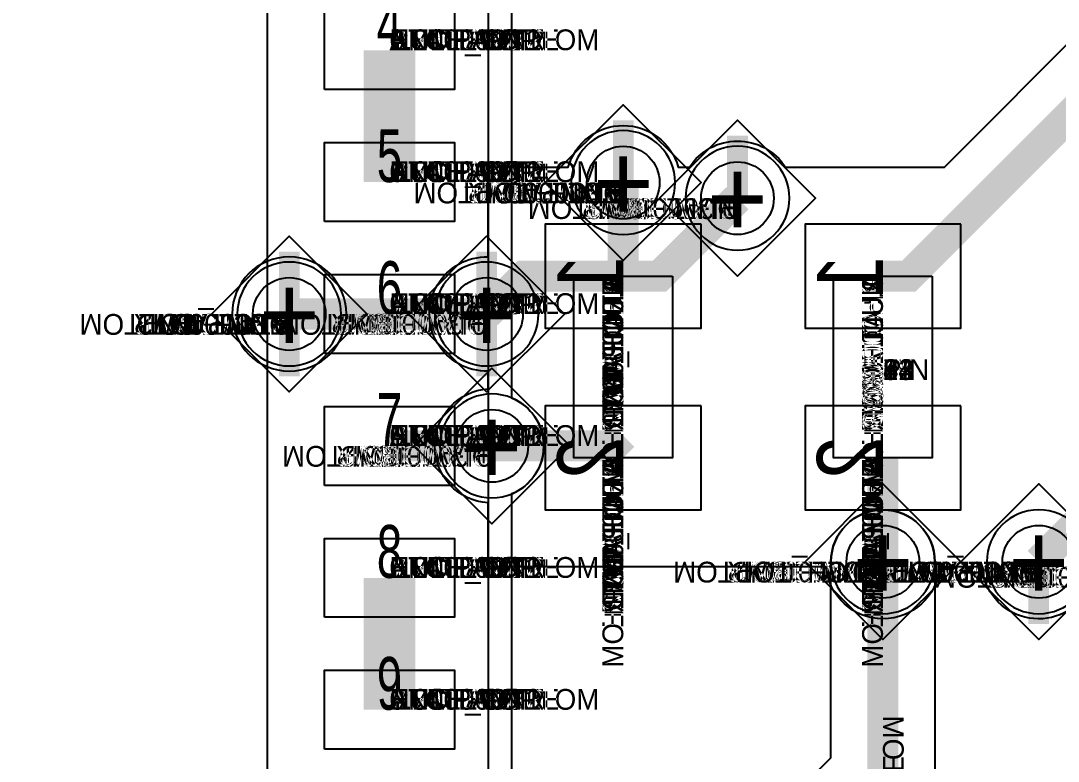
# Model space of a CAD drawing. Extents: x 0 to 323, y 0 to 320.
# Drawn here: x 134.56 to 144.55, y 186.48 to 193.61 of the extents above; entities that cross this region are included whole.
import ezdxf
from ezdxf.enums import TextEntityAlignment as Align

# ---------------------------------------------------------------- set-up
doc = ezdxf.new("R2010")
doc.units = 0
doc.header["$MEASUREMENT"] = 0
doc.layers.get('0').update_dxf_attribs({"linetype": 'CONTINUOUS'})
for name, color, linetype in [('CDN_FIGURES', 7, 'CONTINUOUS'), ('ETCH_BOTTOM', 7, 'CONTINUOUS'), ('ETCH_GND', 3, 'CONTINUOUS'), ('ETCH_INT1', 4, 'CONTINUOUS'), ('ETCH_INT2', 5, 'CONTINUOUS'), ('ETCH_PWR', 6, 'CONTINUOUS'), ('ETCH_TOP', 2, 'CONTINUOUS'), ('MANUFACTURING_NCLEGEND-1-6', 8, 'CONTINUOUS'), ('PACKAGE_GEOMETRY_ASSEMBLY_TOP', 11, 'CONTINUOUS'), ('PACKAGE_GEOMETRY_PIN_NUMBER', 9, 'CONTINUOUS')]:
    doc.layers.add(name, color=color, linetype=linetype)

# ---------------------------------------------------------------- blocks, each defined once
blk = doc.blocks.new('PAD_INFO')
for tag in ['SHAPE_TYPE', 'PAD_HEIGHT', 'PAD_LAYER', 'PAD_TYPE', 'PAD_WIDTH']:
    blk.add_attdef(tag, (0, 0), '', height=0.2)
at = {"flags": 2}
blk.add_attdef('CDN_TYPE', (0, 0), '', height=0.2, dxfattribs=at)
blk = doc.blocks.new('DRILL_INFO')
at = {"flags": 2}
blk.add_attdef('CDN_TYPE', (0, 0), '', height=0.2, dxfattribs=at)
for tag in ['FSHAPE', 'FCHAR', 'DRILL_HEIGHT', 'DIAMETER', 'PLATED', 'DRILL_WIDTH']:
    blk.add_attdef(tag, (0, 0), '', height=0.2)
blk = doc.blocks.new('VIA0700X0300')
at = {"layer": 'ETCH_BOTTOM'}
blk.add_circle((0, 0), 0.35, dxfattribs=at)
at = {"layer": 'ETCH_GND'}
blk.add_circle((0, 0), 0.35, dxfattribs=at)
at = {"layer": 'ETCH_INT1'}
blk.add_circle((0, 0), 0.35, dxfattribs=at)
at = {"layer": 'ETCH_INT2'}
blk.add_circle((0, 0), 0.35, dxfattribs=at)
at = {"layer": 'ETCH_PWR'}
blk.add_circle((0, 0), 0.35, dxfattribs=at)
at = {"layer": 'ETCH_TOP'}
blk.add_circle((0, 0), 0.35, dxfattribs=at)
ref = blk.add_blockref('PAD_INFO', (0, 0))
ref.add_attrib('PAD_LAYER', 'ETCH_TOP', (0, 0), dxfattribs={"height": 0.2})
ref.add_attrib('SHAPE_TYPE', 'NULL', (0, 0), dxfattribs={"height": 0.2})
ref.add_attrib('PAD_TYPE', 'ANTIPAD', (0, 0), dxfattribs={"height": 0.2})
ref.add_attrib('PAD_WIDTH', '0.000000', (0, 0), dxfattribs={"height": 0.2})
ref.add_attrib('PAD_HEIGHT', '0.000000', (0, 0), dxfattribs={"height": 0.2})
ref = blk.add_blockref('PAD_INFO', (0, 0))
ref.add_attrib('PAD_LAYER', 'ETCH_GND', (0, 0), dxfattribs={"height": 0.2})
ref.add_attrib('SHAPE_TYPE', 'NULL', (0, 0), dxfattribs={"height": 0.2})
ref.add_attrib('PAD_TYPE', 'ANTIPAD', (0, 0), dxfattribs={"height": 0.2})
ref.add_attrib('PAD_WIDTH', '0.000000', (0, 0), dxfattribs={"height": 0.2})
ref.add_attrib('PAD_HEIGHT', '0.000000', (0, 0), dxfattribs={"height": 0.2})
ref = blk.add_blockref('PAD_INFO', (0, 0))
ref.add_attrib('PAD_LAYER', 'ETCH_INT1', (0, 0), dxfattribs={"height": 0.2})
ref.add_attrib('SHAPE_TYPE', 'NULL', (0, 0), dxfattribs={"height": 0.2})
ref.add_attrib('PAD_TYPE', 'ANTIPAD', (0, 0), dxfattribs={"height": 0.2})
ref.add_attrib('PAD_WIDTH', '0.000000', (0, 0), dxfattribs={"height": 0.2})
ref.add_attrib('PAD_HEIGHT', '0.000000', (0, 0), dxfattribs={"height": 0.2})
ref = blk.add_blockref('PAD_INFO', (0, 0))
ref.add_attrib('PAD_LAYER', 'ETCH_INT2', (0, 0), dxfattribs={"height": 0.2})
ref.add_attrib('SHAPE_TYPE', 'NULL', (0, 0), dxfattribs={"height": 0.2})
ref.add_attrib('PAD_TYPE', 'ANTIPAD', (0, 0), dxfattribs={"height": 0.2})
ref.add_attrib('PAD_WIDTH', '0.000000', (0, 0), dxfattribs={"height": 0.2})
ref.add_attrib('PAD_HEIGHT', '0.000000', (0, 0), dxfattribs={"height": 0.2})
ref = blk.add_blockref('PAD_INFO', (0, 0))
ref.add_attrib('PAD_LAYER', 'ETCH_PWR', (0, 0), dxfattribs={"height": 0.2})
ref.add_attrib('SHAPE_TYPE', 'NULL', (0, 0), dxfattribs={"height": 0.2})
ref.add_attrib('PAD_TYPE', 'ANTIPAD', (0, 0), dxfattribs={"height": 0.2})
ref.add_attrib('PAD_WIDTH', '0.000000', (0, 0), dxfattribs={"height": 0.2})
ref.add_attrib('PAD_HEIGHT', '0.000000', (0, 0), dxfattribs={"height": 0.2})
ref = blk.add_blockref('PAD_INFO', (0, 0))
ref.add_attrib('PAD_LAYER', 'ETCH_BOTTOM', (0, 0), dxfattribs={"height": 0.2})
ref.add_attrib('SHAPE_TYPE', 'NULL', (0, 0), dxfattribs={"height": 0.2})
ref.add_attrib('PAD_TYPE', 'ANTIPAD', (0, 0), dxfattribs={"height": 0.2})
ref.add_attrib('PAD_WIDTH', '0.000000', (0, 0), dxfattribs={"height": 0.2})
ref.add_attrib('PAD_HEIGHT', '0.000000', (0, 0), dxfattribs={"height": 0.2})
ref = blk.add_blockref('PAD_INFO', (0, 0))
ref.add_attrib('PAD_LAYER', 'ETCH_TOP', (0, 0), dxfattribs={"height": 0.2})
ref.add_attrib('SHAPE_TYPE', 'NULL', (0, 0), dxfattribs={"height": 0.2})
ref.add_attrib('PAD_TYPE', 'THERMAL', (0, 0), dxfattribs={"height": 0.2})
ref.add_attrib('PAD_WIDTH', '0.000000', (0, 0), dxfattribs={"height": 0.2})
ref.add_attrib('PAD_HEIGHT', '0.000000', (0, 0), dxfattribs={"height": 0.2})
ref = blk.add_blockref('PAD_INFO', (0, 0))
ref.add_attrib('PAD_LAYER', 'ETCH_GND', (0, 0), dxfattribs={"height": 0.2})
ref.add_attrib('SHAPE_TYPE', 'NULL', (0, 0), dxfattribs={"height": 0.2})
ref.add_attrib('PAD_TYPE', 'THERMAL', (0, 0), dxfattribs={"height": 0.2})
ref.add_attrib('PAD_WIDTH', '0.000000', (0, 0), dxfattribs={"height": 0.2})
ref.add_attrib('PAD_HEIGHT', '0.000000', (0, 0), dxfattribs={"height": 0.2})
ref = blk.add_blockref('PAD_INFO', (0, 0))
ref.add_attrib('PAD_LAYER', 'ETCH_INT1', (0, 0), dxfattribs={"height": 0.2})
ref.add_attrib('SHAPE_TYPE', 'NULL', (0, 0), dxfattribs={"height": 0.2})
ref.add_attrib('PAD_TYPE', 'THERMAL', (0, 0), dxfattribs={"height": 0.2})
ref.add_attrib('PAD_WIDTH', '0.000000', (0, 0), dxfattribs={"height": 0.2})
ref.add_attrib('PAD_HEIGHT', '0.000000', (0, 0), dxfattribs={"height": 0.2})
ref = blk.add_blockref('PAD_INFO', (0, 0))
ref.add_attrib('PAD_LAYER', 'ETCH_INT2', (0, 0), dxfattribs={"height": 0.2})
ref.add_attrib('SHAPE_TYPE', 'NULL', (0, 0), dxfattribs={"height": 0.2})
ref.add_attrib('PAD_TYPE', 'THERMAL', (0, 0), dxfattribs={"height": 0.2})
ref.add_attrib('PAD_WIDTH', '0.000000', (0, 0), dxfattribs={"height": 0.2})
ref.add_attrib('PAD_HEIGHT', '0.000000', (0, 0), dxfattribs={"height": 0.2})
ref = blk.add_blockref('PAD_INFO', (0, 0))
ref.add_attrib('PAD_LAYER', 'ETCH_PWR', (0, 0), dxfattribs={"height": 0.2})
ref.add_attrib('SHAPE_TYPE', 'NULL', (0, 0), dxfattribs={"height": 0.2})
ref.add_attrib('PAD_TYPE', 'THERMAL', (0, 0), dxfattribs={"height": 0.2})
ref.add_attrib('PAD_WIDTH', '0.000000', (0, 0), dxfattribs={"height": 0.2})
ref.add_attrib('PAD_HEIGHT', '0.000000', (0, 0), dxfattribs={"height": 0.2})
ref = blk.add_blockref('PAD_INFO', (0, 0))
ref.add_attrib('PAD_LAYER', 'ETCH_BOTTOM', (0, 0), dxfattribs={"height": 0.2})
ref.add_attrib('SHAPE_TYPE', 'NULL', (0, 0), dxfattribs={"height": 0.2})
ref.add_attrib('PAD_TYPE', 'THERMAL', (0, 0), dxfattribs={"height": 0.2})
ref.add_attrib('PAD_WIDTH', '0.000000', (0, 0), dxfattribs={"height": 0.2})
ref.add_attrib('PAD_HEIGHT', '0.000000', (0, 0), dxfattribs={"height": 0.2})
ref = blk.add_blockref('PAD_INFO', (0, 0))
ref.add_attrib('PAD_LAYER', 'ETCH_TOP', (0, 0), dxfattribs={"height": 0.2})
ref.add_attrib('SHAPE_TYPE', 'CIRCLE', (0, 0), dxfattribs={"height": 0.2})
ref.add_attrib('PAD_TYPE', 'REGULAR', (0, 0), dxfattribs={"height": 0.2})
ref.add_attrib('PAD_WIDTH', '0.700000', (0, 0), dxfattribs={"height": 0.2})
ref.add_attrib('PAD_HEIGHT', '0.700000', (0, 0), dxfattribs={"height": 0.2})
ref = blk.add_blockref('PAD_INFO', (0, 0))
ref.add_attrib('PAD_LAYER', 'ETCH_GND', (0, 0), dxfattribs={"height": 0.2})
ref.add_attrib('SHAPE_TYPE', 'CIRCLE', (0, 0), dxfattribs={"height": 0.2})
ref.add_attrib('PAD_TYPE', 'REGULAR', (0, 0), dxfattribs={"height": 0.2})
ref.add_attrib('PAD_WIDTH', '0.700000', (0, 0), dxfattribs={"height": 0.2})
ref.add_attrib('PAD_HEIGHT', '0.700000', (0, 0), dxfattribs={"height": 0.2})
ref = blk.add_blockref('PAD_INFO', (0, 0))
ref.add_attrib('PAD_LAYER', 'ETCH_INT1', (0, 0), dxfattribs={"height": 0.2})
ref.add_attrib('SHAPE_TYPE', 'CIRCLE', (0, 0), dxfattribs={"height": 0.2})
ref.add_attrib('PAD_TYPE', 'REGULAR', (0, 0), dxfattribs={"height": 0.2})
ref.add_attrib('PAD_WIDTH', '0.700000', (0, 0), dxfattribs={"height": 0.2})
ref.add_attrib('PAD_HEIGHT', '0.700000', (0, 0), dxfattribs={"height": 0.2})
ref = blk.add_blockref('PAD_INFO', (0, 0))
ref.add_attrib('PAD_LAYER', 'ETCH_INT2', (0, 0), dxfattribs={"height": 0.2})
ref.add_attrib('SHAPE_TYPE', 'CIRCLE', (0, 0), dxfattribs={"height": 0.2})
ref.add_attrib('PAD_TYPE', 'REGULAR', (0, 0), dxfattribs={"height": 0.2})
ref.add_attrib('PAD_WIDTH', '0.700000', (0, 0), dxfattribs={"height": 0.2})
ref.add_attrib('PAD_HEIGHT', '0.700000', (0, 0), dxfattribs={"height": 0.2})
ref = blk.add_blockref('PAD_INFO', (0, 0))
ref.add_attrib('PAD_LAYER', 'ETCH_PWR', (0, 0), dxfattribs={"height": 0.2})
ref.add_attrib('SHAPE_TYPE', 'CIRCLE', (0, 0), dxfattribs={"height": 0.2})
ref.add_attrib('PAD_TYPE', 'REGULAR', (0, 0), dxfattribs={"height": 0.2})
ref.add_attrib('PAD_WIDTH', '0.700000', (0, 0), dxfattribs={"height": 0.2})
ref.add_attrib('PAD_HEIGHT', '0.700000', (0, 0), dxfattribs={"height": 0.2})
ref = blk.add_blockref('PAD_INFO', (0, 0))
ref.add_attrib('PAD_LAYER', 'ETCH_BOTTOM', (0, 0), dxfattribs={"height": 0.2})
ref.add_attrib('SHAPE_TYPE', 'CIRCLE', (0, 0), dxfattribs={"height": 0.2})
ref.add_attrib('PAD_TYPE', 'REGULAR', (0, 0), dxfattribs={"height": 0.2})
ref.add_attrib('PAD_WIDTH', '0.700000', (0, 0), dxfattribs={"height": 0.2})
ref.add_attrib('PAD_HEIGHT', '0.700000', (0, 0), dxfattribs={"height": 0.2})
ref = blk.add_blockref('DRILL_INFO', (0, 0))
ref.add_attrib('DIAMETER', '0.300000', (0, 0), dxfattribs={"height": 0.2})
ref.add_attrib('PLATED', 'PLATED', (0, 0), dxfattribs={"height": 0.2})
ref.add_attrib('FSHAPE', 'DIAMOND', (0, 0), dxfattribs={"height": 0.2})
ref.add_attrib('FCHAR', '+', (0, 0), dxfattribs={"height": 0.2})
ref.add_attrib('DRILL_WIDTH', '1.500000', (0, 0), dxfattribs={"height": 0.2})
ref.add_attrib('DRILL_HEIGHT', '1.500000', (0, 0), dxfattribs={"height": 0.2})
for tag in ['CDN_TYPE', 'PIN']:
    blk.add_attdef(tag, (0, 0), '', height=0.2)
at = {"flags": 2}
for tag in ['PSTKNAME', 'BBV']:
    blk.add_attdef(tag, (0, 0), '', height=0.2, dxfattribs=at)
blk = doc.blocks.new('FIGURE_DIAMOND')
at = {"layer": 'CDN_FIGURES'}
blk.add_lwpolyline([(-0.5, 0), (0, 0.5), (0.5, 0), (0, -0.5)], close=True, dxfattribs=at)
blk = doc.blocks.new('RC1000X1500TS')
at = {"layer": 'ETCH_TOP'}
blk.add_lwpolyline([(-0.5, -0.75), (-0.5, 0.75), (0.5, 0.75), (0.5, -0.75)], close=True, dxfattribs=at)
ref = blk.add_blockref('PAD_INFO', (0, 0))
ref.add_attrib('PAD_LAYER', 'ETCH_TOP', (0, 0), dxfattribs={"height": 0.2})
ref.add_attrib('SHAPE_TYPE', 'NULL', (0, 0), dxfattribs={"height": 0.2})
ref.add_attrib('PAD_TYPE', 'ANTIPAD', (0, 0), dxfattribs={"height": 0.2})
ref.add_attrib('PAD_WIDTH', '0.000000', (0, 0), dxfattribs={"height": 0.2})
ref.add_attrib('PAD_HEIGHT', '0.000000', (0, 0), dxfattribs={"height": 0.2})
ref = blk.add_blockref('PAD_INFO', (0, 0))
ref.add_attrib('PAD_LAYER', 'ETCH_GND', (0, 0), dxfattribs={"height": 0.2})
ref.add_attrib('SHAPE_TYPE', 'NULL', (0, 0), dxfattribs={"height": 0.2})
ref.add_attrib('PAD_TYPE', 'ANTIPAD', (0, 0), dxfattribs={"height": 0.2})
ref.add_attrib('PAD_WIDTH', '0.000000', (0, 0), dxfattribs={"height": 0.2})
ref.add_attrib('PAD_HEIGHT', '0.000000', (0, 0), dxfattribs={"height": 0.2})
ref = blk.add_blockref('PAD_INFO', (0, 0))
ref.add_attrib('PAD_LAYER', 'ETCH_INT1', (0, 0), dxfattribs={"height": 0.2})
ref.add_attrib('SHAPE_TYPE', 'NULL', (0, 0), dxfattribs={"height": 0.2})
ref.add_attrib('PAD_TYPE', 'ANTIPAD', (0, 0), dxfattribs={"height": 0.2})
ref.add_attrib('PAD_WIDTH', '0.000000', (0, 0), dxfattribs={"height": 0.2})
ref.add_attrib('PAD_HEIGHT', '0.000000', (0, 0), dxfattribs={"height": 0.2})
ref = blk.add_blockref('PAD_INFO', (0, 0))
ref.add_attrib('PAD_LAYER', 'ETCH_INT2', (0, 0), dxfattribs={"height": 0.2})
ref.add_attrib('SHAPE_TYPE', 'NULL', (0, 0), dxfattribs={"height": 0.2})
ref.add_attrib('PAD_TYPE', 'ANTIPAD', (0, 0), dxfattribs={"height": 0.2})
ref.add_attrib('PAD_WIDTH', '0.000000', (0, 0), dxfattribs={"height": 0.2})
ref.add_attrib('PAD_HEIGHT', '0.000000', (0, 0), dxfattribs={"height": 0.2})
ref = blk.add_blockref('PAD_INFO', (0, 0))
ref.add_attrib('PAD_LAYER', 'ETCH_PWR', (0, 0), dxfattribs={"height": 0.2})
ref.add_attrib('SHAPE_TYPE', 'NULL', (0, 0), dxfattribs={"height": 0.2})
ref.add_attrib('PAD_TYPE', 'ANTIPAD', (0, 0), dxfattribs={"height": 0.2})
ref.add_attrib('PAD_WIDTH', '0.000000', (0, 0), dxfattribs={"height": 0.2})
ref.add_attrib('PAD_HEIGHT', '0.000000', (0, 0), dxfattribs={"height": 0.2})
ref = blk.add_blockref('PAD_INFO', (0, 0))
ref.add_attrib('PAD_LAYER', 'ETCH_BOTTOM', (0, 0), dxfattribs={"height": 0.2})
ref.add_attrib('SHAPE_TYPE', 'NULL', (0, 0), dxfattribs={"height": 0.2})
ref.add_attrib('PAD_TYPE', 'ANTIPAD', (0, 0), dxfattribs={"height": 0.2})
ref.add_attrib('PAD_WIDTH', '0.000000', (0, 0), dxfattribs={"height": 0.2})
ref.add_attrib('PAD_HEIGHT', '0.000000', (0, 0), dxfattribs={"height": 0.2})
ref = blk.add_blockref('PAD_INFO', (0, 0))
ref.add_attrib('PAD_LAYER', 'ETCH_TOP', (0, 0), dxfattribs={"height": 0.2})
ref.add_attrib('SHAPE_TYPE', 'NULL', (0, 0), dxfattribs={"height": 0.2})
ref.add_attrib('PAD_TYPE', 'THERMAL', (0, 0), dxfattribs={"height": 0.2})
ref.add_attrib('PAD_WIDTH', '0.000000', (0, 0), dxfattribs={"height": 0.2})
ref.add_attrib('PAD_HEIGHT', '0.000000', (0, 0), dxfattribs={"height": 0.2})
ref = blk.add_blockref('PAD_INFO', (0, 0))
ref.add_attrib('PAD_LAYER', 'ETCH_GND', (0, 0), dxfattribs={"height": 0.2})
ref.add_attrib('SHAPE_TYPE', 'NULL', (0, 0), dxfattribs={"height": 0.2})
ref.add_attrib('PAD_TYPE', 'THERMAL', (0, 0), dxfattribs={"height": 0.2})
ref.add_attrib('PAD_WIDTH', '0.000000', (0, 0), dxfattribs={"height": 0.2})
ref.add_attrib('PAD_HEIGHT', '0.000000', (0, 0), dxfattribs={"height": 0.2})
ref = blk.add_blockref('PAD_INFO', (0, 0))
ref.add_attrib('PAD_LAYER', 'ETCH_INT1', (0, 0), dxfattribs={"height": 0.2})
ref.add_attrib('SHAPE_TYPE', 'NULL', (0, 0), dxfattribs={"height": 0.2})
ref.add_attrib('PAD_TYPE', 'THERMAL', (0, 0), dxfattribs={"height": 0.2})
ref.add_attrib('PAD_WIDTH', '0.000000', (0, 0), dxfattribs={"height": 0.2})
ref.add_attrib('PAD_HEIGHT', '0.000000', (0, 0), dxfattribs={"height": 0.2})
ref = blk.add_blockref('PAD_INFO', (0, 0))
ref.add_attrib('PAD_LAYER', 'ETCH_INT2', (0, 0), dxfattribs={"height": 0.2})
ref.add_attrib('SHAPE_TYPE', 'NULL', (0, 0), dxfattribs={"height": 0.2})
ref.add_attrib('PAD_TYPE', 'THERMAL', (0, 0), dxfattribs={"height": 0.2})
ref.add_attrib('PAD_WIDTH', '0.000000', (0, 0), dxfattribs={"height": 0.2})
ref.add_attrib('PAD_HEIGHT', '0.000000', (0, 0), dxfattribs={"height": 0.2})
ref = blk.add_blockref('PAD_INFO', (0, 0))
ref.add_attrib('PAD_LAYER', 'ETCH_PWR', (0, 0), dxfattribs={"height": 0.2})
ref.add_attrib('SHAPE_TYPE', 'NULL', (0, 0), dxfattribs={"height": 0.2})
ref.add_attrib('PAD_TYPE', 'THERMAL', (0, 0), dxfattribs={"height": 0.2})
ref.add_attrib('PAD_WIDTH', '0.000000', (0, 0), dxfattribs={"height": 0.2})
ref.add_attrib('PAD_HEIGHT', '0.000000', (0, 0), dxfattribs={"height": 0.2})
ref = blk.add_blockref('PAD_INFO', (0, 0))
ref.add_attrib('PAD_LAYER', 'ETCH_BOTTOM', (0, 0), dxfattribs={"height": 0.2})
ref.add_attrib('SHAPE_TYPE', 'NULL', (0, 0), dxfattribs={"height": 0.2})
ref.add_attrib('PAD_TYPE', 'THERMAL', (0, 0), dxfattribs={"height": 0.2})
ref.add_attrib('PAD_WIDTH', '0.000000', (0, 0), dxfattribs={"height": 0.2})
ref.add_attrib('PAD_HEIGHT', '0.000000', (0, 0), dxfattribs={"height": 0.2})
ref = blk.add_blockref('PAD_INFO', (0, 0))
ref.add_attrib('PAD_LAYER', 'ETCH_GND', (0, 0), dxfattribs={"height": 0.2})
ref.add_attrib('SHAPE_TYPE', 'NULL', (0, 0), dxfattribs={"height": 0.2})
ref.add_attrib('PAD_TYPE', 'REGULAR', (0, 0), dxfattribs={"height": 0.2})
ref.add_attrib('PAD_WIDTH', '0.000000', (0, 0), dxfattribs={"height": 0.2})
ref.add_attrib('PAD_HEIGHT', '0.000000', (0, 0), dxfattribs={"height": 0.2})
ref = blk.add_blockref('PAD_INFO', (0, 0))
ref.add_attrib('PAD_LAYER', 'ETCH_INT1', (0, 0), dxfattribs={"height": 0.2})
ref.add_attrib('SHAPE_TYPE', 'NULL', (0, 0), dxfattribs={"height": 0.2})
ref.add_attrib('PAD_TYPE', 'REGULAR', (0, 0), dxfattribs={"height": 0.2})
ref.add_attrib('PAD_WIDTH', '0.000000', (0, 0), dxfattribs={"height": 0.2})
ref.add_attrib('PAD_HEIGHT', '0.000000', (0, 0), dxfattribs={"height": 0.2})
ref = blk.add_blockref('PAD_INFO', (0, 0))
ref.add_attrib('PAD_LAYER', 'ETCH_INT2', (0, 0), dxfattribs={"height": 0.2})
ref.add_attrib('SHAPE_TYPE', 'NULL', (0, 0), dxfattribs={"height": 0.2})
ref.add_attrib('PAD_TYPE', 'REGULAR', (0, 0), dxfattribs={"height": 0.2})
ref.add_attrib('PAD_WIDTH', '0.000000', (0, 0), dxfattribs={"height": 0.2})
ref.add_attrib('PAD_HEIGHT', '0.000000', (0, 0), dxfattribs={"height": 0.2})
ref = blk.add_blockref('PAD_INFO', (0, 0))
ref.add_attrib('PAD_LAYER', 'ETCH_PWR', (0, 0), dxfattribs={"height": 0.2})
ref.add_attrib('SHAPE_TYPE', 'NULL', (0, 0), dxfattribs={"height": 0.2})
ref.add_attrib('PAD_TYPE', 'REGULAR', (0, 0), dxfattribs={"height": 0.2})
ref.add_attrib('PAD_WIDTH', '0.000000', (0, 0), dxfattribs={"height": 0.2})
ref.add_attrib('PAD_HEIGHT', '0.000000', (0, 0), dxfattribs={"height": 0.2})
ref = blk.add_blockref('PAD_INFO', (0, 0))
ref.add_attrib('PAD_LAYER', 'ETCH_BOTTOM', (0, 0), dxfattribs={"height": 0.2})
ref.add_attrib('SHAPE_TYPE', 'NULL', (0, 0), dxfattribs={"height": 0.2})
ref.add_attrib('PAD_TYPE', 'REGULAR', (0, 0), dxfattribs={"height": 0.2})
ref.add_attrib('PAD_WIDTH', '0.000000', (0, 0), dxfattribs={"height": 0.2})
ref.add_attrib('PAD_HEIGHT', '0.000000', (0, 0), dxfattribs={"height": 0.2})
ref = blk.add_blockref('DRILL_INFO', (0, 0))
ref.add_attrib('DIAMETER', '0.000000', (0, 0), dxfattribs={"height": 0.2})
ref.add_attrib('PLATED', 'PLATED', (0, 0), dxfattribs={"height": 0.2})
ref.add_attrib('FSHAPE', 'NULL', (0, 0), dxfattribs={"height": 0.2})
ref.add_attrib('DRILL_WIDTH', '0.000000', (0, 0), dxfattribs={"height": 0.2})
ref.add_attrib('DRILL_HEIGHT', '0.000000', (0, 0), dxfattribs={"height": 0.2})
ref = blk.add_blockref('PAD_INFO', (0, 0))
ref.add_attrib('PAD_LAYER', 'ETCH_TOP', (0, 0), dxfattribs={"height": 0.2})
ref.add_attrib('SHAPE_TYPE', 'RECTANGLE', (0, 0), dxfattribs={"height": 0.2})
ref.add_attrib('PAD_TYPE', 'REGULAR', (0, 0), dxfattribs={"height": 0.2})
ref.add_attrib('PAD_WIDTH', '1.000000', (0, 0), dxfattribs={"height": 0.2})
ref.add_attrib('PAD_HEIGHT', '1.500000', (0, 0), dxfattribs={"height": 0.2})
for tag in ['CDN_TYPE', 'PIN']:
    blk.add_attdef(tag, (0, 0), '', height=0.2)
at = {"flags": 2}
for tag in ['PSTKNAME', 'BBV']:
    blk.add_attdef(tag, (0, 0), '', height=0.2, dxfattribs=at)
blk = doc.blocks.new('F56')
at = {"layer": 'PACKAGE_GEOMETRY_ASSEMBLY_TOP'}
blk.add_lwpolyline([(0, -0.475), (1.75, -0.475), (1.75, 0.475), (0, 0.475)], close=True, dxfattribs=at)
at = {"layer": 'ETCH_TOP'}
ref = blk.add_blockref('RC1000X1500TS', (0, 0), dxfattribs=at)
ref.add_attrib('CDN_TYPE', 'PIN', (0, 0), dxfattribs={"height": 0.2})
ref.add_attrib('PIN', '1', (0, 0), dxfattribs={"height": 0.2})
ref = blk.add_blockref('RC1000X1500TS', (1.75, 0), dxfattribs=at)
ref.add_attrib('CDN_TYPE', 'PIN', (0, 0), dxfattribs={"height": 0.2})
ref.add_attrib('PIN', '2', (0, 0), dxfattribs={"height": 0.2})
at = {"flags": 2}
for tag in ['SYMBOL_TYPE', 'CDN_TYPE', 'REFDES']:
    blk.add_attdef(tag, (0, 0), '', height=0.2, dxfattribs=at)
blk = doc.blocks.new('RC1250X0760TS')
at = {"layer": 'ETCH_TOP'}
blk.add_lwpolyline([(-0.625, -0.38), (-0.625, 0.38), (0.625, 0.38), (0.625, -0.38)], close=True, dxfattribs=at)
ref = blk.add_blockref('PAD_INFO', (0, 0))
ref.add_attrib('PAD_LAYER', 'ETCH_TOP', (0, 0), dxfattribs={"height": 0.2})
ref.add_attrib('SHAPE_TYPE', 'NULL', (0, 0), dxfattribs={"height": 0.2})
ref.add_attrib('PAD_TYPE', 'ANTIPAD', (0, 0), dxfattribs={"height": 0.2})
ref.add_attrib('PAD_WIDTH', '0.000000', (0, 0), dxfattribs={"height": 0.2})
ref.add_attrib('PAD_HEIGHT', '0.000000', (0, 0), dxfattribs={"height": 0.2})
ref = blk.add_blockref('PAD_INFO', (0, 0))
ref.add_attrib('PAD_LAYER', 'ETCH_GND', (0, 0), dxfattribs={"height": 0.2})
ref.add_attrib('SHAPE_TYPE', 'NULL', (0, 0), dxfattribs={"height": 0.2})
ref.add_attrib('PAD_TYPE', 'ANTIPAD', (0, 0), dxfattribs={"height": 0.2})
ref.add_attrib('PAD_WIDTH', '0.000000', (0, 0), dxfattribs={"height": 0.2})
ref.add_attrib('PAD_HEIGHT', '0.000000', (0, 0), dxfattribs={"height": 0.2})
ref = blk.add_blockref('PAD_INFO', (0, 0))
ref.add_attrib('PAD_LAYER', 'ETCH_INT1', (0, 0), dxfattribs={"height": 0.2})
ref.add_attrib('SHAPE_TYPE', 'NULL', (0, 0), dxfattribs={"height": 0.2})
ref.add_attrib('PAD_TYPE', 'ANTIPAD', (0, 0), dxfattribs={"height": 0.2})
ref.add_attrib('PAD_WIDTH', '0.000000', (0, 0), dxfattribs={"height": 0.2})
ref.add_attrib('PAD_HEIGHT', '0.000000', (0, 0), dxfattribs={"height": 0.2})
ref = blk.add_blockref('PAD_INFO', (0, 0))
ref.add_attrib('PAD_LAYER', 'ETCH_INT2', (0, 0), dxfattribs={"height": 0.2})
ref.add_attrib('SHAPE_TYPE', 'NULL', (0, 0), dxfattribs={"height": 0.2})
ref.add_attrib('PAD_TYPE', 'ANTIPAD', (0, 0), dxfattribs={"height": 0.2})
ref.add_attrib('PAD_WIDTH', '0.000000', (0, 0), dxfattribs={"height": 0.2})
ref.add_attrib('PAD_HEIGHT', '0.000000', (0, 0), dxfattribs={"height": 0.2})
ref = blk.add_blockref('PAD_INFO', (0, 0))
ref.add_attrib('PAD_LAYER', 'ETCH_PWR', (0, 0), dxfattribs={"height": 0.2})
ref.add_attrib('SHAPE_TYPE', 'NULL', (0, 0), dxfattribs={"height": 0.2})
ref.add_attrib('PAD_TYPE', 'ANTIPAD', (0, 0), dxfattribs={"height": 0.2})
ref.add_attrib('PAD_WIDTH', '0.000000', (0, 0), dxfattribs={"height": 0.2})
ref.add_attrib('PAD_HEIGHT', '0.000000', (0, 0), dxfattribs={"height": 0.2})
ref = blk.add_blockref('PAD_INFO', (0, 0))
ref.add_attrib('PAD_LAYER', 'ETCH_BOTTOM', (0, 0), dxfattribs={"height": 0.2})
ref.add_attrib('SHAPE_TYPE', 'NULL', (0, 0), dxfattribs={"height": 0.2})
ref.add_attrib('PAD_TYPE', 'ANTIPAD', (0, 0), dxfattribs={"height": 0.2})
ref.add_attrib('PAD_WIDTH', '0.000000', (0, 0), dxfattribs={"height": 0.2})
ref.add_attrib('PAD_HEIGHT', '0.000000', (0, 0), dxfattribs={"height": 0.2})
ref = blk.add_blockref('PAD_INFO', (0, 0))
ref.add_attrib('PAD_LAYER', 'ETCH_TOP', (0, 0), dxfattribs={"height": 0.2})
ref.add_attrib('SHAPE_TYPE', 'NULL', (0, 0), dxfattribs={"height": 0.2})
ref.add_attrib('PAD_TYPE', 'THERMAL', (0, 0), dxfattribs={"height": 0.2})
ref.add_attrib('PAD_WIDTH', '0.000000', (0, 0), dxfattribs={"height": 0.2})
ref.add_attrib('PAD_HEIGHT', '0.000000', (0, 0), dxfattribs={"height": 0.2})
ref = blk.add_blockref('PAD_INFO', (0, 0))
ref.add_attrib('PAD_LAYER', 'ETCH_GND', (0, 0), dxfattribs={"height": 0.2})
ref.add_attrib('SHAPE_TYPE', 'NULL', (0, 0), dxfattribs={"height": 0.2})
ref.add_attrib('PAD_TYPE', 'THERMAL', (0, 0), dxfattribs={"height": 0.2})
ref.add_attrib('PAD_WIDTH', '0.000000', (0, 0), dxfattribs={"height": 0.2})
ref.add_attrib('PAD_HEIGHT', '0.000000', (0, 0), dxfattribs={"height": 0.2})
ref = blk.add_blockref('PAD_INFO', (0, 0))
ref.add_attrib('PAD_LAYER', 'ETCH_INT1', (0, 0), dxfattribs={"height": 0.2})
ref.add_attrib('SHAPE_TYPE', 'NULL', (0, 0), dxfattribs={"height": 0.2})
ref.add_attrib('PAD_TYPE', 'THERMAL', (0, 0), dxfattribs={"height": 0.2})
ref.add_attrib('PAD_WIDTH', '0.000000', (0, 0), dxfattribs={"height": 0.2})
ref.add_attrib('PAD_HEIGHT', '0.000000', (0, 0), dxfattribs={"height": 0.2})
ref = blk.add_blockref('PAD_INFO', (0, 0))
ref.add_attrib('PAD_LAYER', 'ETCH_INT2', (0, 0), dxfattribs={"height": 0.2})
ref.add_attrib('SHAPE_TYPE', 'NULL', (0, 0), dxfattribs={"height": 0.2})
ref.add_attrib('PAD_TYPE', 'THERMAL', (0, 0), dxfattribs={"height": 0.2})
ref.add_attrib('PAD_WIDTH', '0.000000', (0, 0), dxfattribs={"height": 0.2})
ref.add_attrib('PAD_HEIGHT', '0.000000', (0, 0), dxfattribs={"height": 0.2})
ref = blk.add_blockref('PAD_INFO', (0, 0))
ref.add_attrib('PAD_LAYER', 'ETCH_PWR', (0, 0), dxfattribs={"height": 0.2})
ref.add_attrib('SHAPE_TYPE', 'NULL', (0, 0), dxfattribs={"height": 0.2})
ref.add_attrib('PAD_TYPE', 'THERMAL', (0, 0), dxfattribs={"height": 0.2})
ref.add_attrib('PAD_WIDTH', '0.000000', (0, 0), dxfattribs={"height": 0.2})
ref.add_attrib('PAD_HEIGHT', '0.000000', (0, 0), dxfattribs={"height": 0.2})
ref = blk.add_blockref('PAD_INFO', (0, 0))
ref.add_attrib('PAD_LAYER', 'ETCH_BOTTOM', (0, 0), dxfattribs={"height": 0.2})
ref.add_attrib('SHAPE_TYPE', 'NULL', (0, 0), dxfattribs={"height": 0.2})
ref.add_attrib('PAD_TYPE', 'THERMAL', (0, 0), dxfattribs={"height": 0.2})
ref.add_attrib('PAD_WIDTH', '0.000000', (0, 0), dxfattribs={"height": 0.2})
ref.add_attrib('PAD_HEIGHT', '0.000000', (0, 0), dxfattribs={"height": 0.2})
ref = blk.add_blockref('PAD_INFO', (0, 0))
ref.add_attrib('PAD_LAYER', 'ETCH_TOP', (0, 0), dxfattribs={"height": 0.2})
ref.add_attrib('SHAPE_TYPE', 'RECTANGLE', (0, 0), dxfattribs={"height": 0.2})
ref.add_attrib('PAD_TYPE', 'REGULAR', (0, 0), dxfattribs={"height": 0.2})
ref.add_attrib('PAD_WIDTH', '1.250000', (0, 0), dxfattribs={"height": 0.2})
ref.add_attrib('PAD_HEIGHT', '0.760000', (0, 0), dxfattribs={"height": 0.2})
ref = blk.add_blockref('PAD_INFO', (0, 0))
ref.add_attrib('PAD_LAYER', 'ETCH_GND', (0, 0), dxfattribs={"height": 0.2})
ref.add_attrib('SHAPE_TYPE', 'NULL', (0, 0), dxfattribs={"height": 0.2})
ref.add_attrib('PAD_TYPE', 'REGULAR', (0, 0), dxfattribs={"height": 0.2})
ref.add_attrib('PAD_WIDTH', '0.000000', (0, 0), dxfattribs={"height": 0.2})
ref.add_attrib('PAD_HEIGHT', '0.000000', (0, 0), dxfattribs={"height": 0.2})
ref = blk.add_blockref('PAD_INFO', (0, 0))
ref.add_attrib('PAD_LAYER', 'ETCH_INT1', (0, 0), dxfattribs={"height": 0.2})
ref.add_attrib('SHAPE_TYPE', 'NULL', (0, 0), dxfattribs={"height": 0.2})
ref.add_attrib('PAD_TYPE', 'REGULAR', (0, 0), dxfattribs={"height": 0.2})
ref.add_attrib('PAD_WIDTH', '0.000000', (0, 0), dxfattribs={"height": 0.2})
ref.add_attrib('PAD_HEIGHT', '0.000000', (0, 0), dxfattribs={"height": 0.2})
ref = blk.add_blockref('PAD_INFO', (0, 0))
ref.add_attrib('PAD_LAYER', 'ETCH_INT2', (0, 0), dxfattribs={"height": 0.2})
ref.add_attrib('SHAPE_TYPE', 'NULL', (0, 0), dxfattribs={"height": 0.2})
ref.add_attrib('PAD_TYPE', 'REGULAR', (0, 0), dxfattribs={"height": 0.2})
ref.add_attrib('PAD_WIDTH', '0.000000', (0, 0), dxfattribs={"height": 0.2})
ref.add_attrib('PAD_HEIGHT', '0.000000', (0, 0), dxfattribs={"height": 0.2})
ref = blk.add_blockref('PAD_INFO', (0, 0))
ref.add_attrib('PAD_LAYER', 'ETCH_PWR', (0, 0), dxfattribs={"height": 0.2})
ref.add_attrib('SHAPE_TYPE', 'NULL', (0, 0), dxfattribs={"height": 0.2})
ref.add_attrib('PAD_TYPE', 'REGULAR', (0, 0), dxfattribs={"height": 0.2})
ref.add_attrib('PAD_WIDTH', '0.000000', (0, 0), dxfattribs={"height": 0.2})
ref.add_attrib('PAD_HEIGHT', '0.000000', (0, 0), dxfattribs={"height": 0.2})
ref = blk.add_blockref('PAD_INFO', (0, 0))
ref.add_attrib('PAD_LAYER', 'ETCH_BOTTOM', (0, 0), dxfattribs={"height": 0.2})
ref.add_attrib('SHAPE_TYPE', 'NULL', (0, 0), dxfattribs={"height": 0.2})
ref.add_attrib('PAD_TYPE', 'REGULAR', (0, 0), dxfattribs={"height": 0.2})
ref.add_attrib('PAD_WIDTH', '0.000000', (0, 0), dxfattribs={"height": 0.2})
ref.add_attrib('PAD_HEIGHT', '0.000000', (0, 0), dxfattribs={"height": 0.2})
ref = blk.add_blockref('DRILL_INFO', (0, 0))
ref.add_attrib('DIAMETER', '0.000000', (0, 0), dxfattribs={"height": 0.2})
ref.add_attrib('PLATED', 'PLATED', (0, 0), dxfattribs={"height": 0.2})
ref.add_attrib('FSHAPE', 'NULL', (0, 0), dxfattribs={"height": 0.2})
ref.add_attrib('DRILL_WIDTH', '0.000000', (0, 0), dxfattribs={"height": 0.2})
ref.add_attrib('DRILL_HEIGHT', '0.000000', (0, 0), dxfattribs={"height": 0.2})
for tag in ['CDN_TYPE', 'PIN']:
    blk.add_attdef(tag, (0, 0), '', height=0.2)
at = {"flags": 2}
for tag in ['PSTKNAME', 'BBV']:
    blk.add_attdef(tag, (0, 0), '', height=0.2, dxfattribs=at)
blk = doc.blocks.new('SO-24W')
at = {"layer": 'PACKAGE_GEOMETRY_ASSEMBLY_TOP'}
blk.add_lwpolyline([(-3.8, -7.8), (3.8, -7.8), (3.8, 7.8), (-3.8, 7.8)], close=True, dxfattribs=at)
at = {"layer": 'ETCH_TOP'}
ref = blk.add_blockref('RC1250X0760TS', (-4.75, 6.985), dxfattribs=at)
ref.add_attrib('CDN_TYPE', 'PIN', (0, 0), dxfattribs={"height": 0.2})
ref.add_attrib('PIN', '1', (0, 0), dxfattribs={"height": 0.2})
ref = blk.add_blockref('RC1250X0760TS', (4.75, 6.985), dxfattribs=at)
ref.add_attrib('CDN_TYPE', 'PIN', (0, 0), dxfattribs={"height": 0.2})
ref.add_attrib('PIN', '24', (0, 0), dxfattribs={"height": 0.2})
ref = blk.add_blockref('RC1250X0760TS', (-4.75, 5.715), dxfattribs=at)
ref.add_attrib('CDN_TYPE', 'PIN', (0, 0), dxfattribs={"height": 0.2})
ref.add_attrib('PIN', '2', (0, 0), dxfattribs={"height": 0.2})
ref = blk.add_blockref('RC1250X0760TS', (4.75, 5.715), dxfattribs=at)
ref.add_attrib('CDN_TYPE', 'PIN', (0, 0), dxfattribs={"height": 0.2})
ref.add_attrib('PIN', '23', (0, 0), dxfattribs={"height": 0.2})
ref = blk.add_blockref('RC1250X0760TS', (-4.75, 4.445), dxfattribs=at)
ref.add_attrib('CDN_TYPE', 'PIN', (0, 0), dxfattribs={"height": 0.2})
ref.add_attrib('PIN', '3', (0, 0), dxfattribs={"height": 0.2})
ref = blk.add_blockref('RC1250X0760TS', (4.75, 4.445), dxfattribs=at)
ref.add_attrib('CDN_TYPE', 'PIN', (0, 0), dxfattribs={"height": 0.2})
ref.add_attrib('PIN', '22', (0, 0), dxfattribs={"height": 0.2})
ref = blk.add_blockref('RC1250X0760TS', (-4.75, 3.175), dxfattribs=at)
ref.add_attrib('CDN_TYPE', 'PIN', (0, 0), dxfattribs={"height": 0.2})
ref.add_attrib('PIN', '4', (0, 0), dxfattribs={"height": 0.2})
ref = blk.add_blockref('RC1250X0760TS', (4.75, 3.175), dxfattribs=at)
ref.add_attrib('CDN_TYPE', 'PIN', (0, 0), dxfattribs={"height": 0.2})
ref.add_attrib('PIN', '21', (0, 0), dxfattribs={"height": 0.2})
ref = blk.add_blockref('RC1250X0760TS', (-4.75, 1.905), dxfattribs=at)
ref.add_attrib('CDN_TYPE', 'PIN', (0, 0), dxfattribs={"height": 0.2})
ref.add_attrib('PIN', '5', (0, 0), dxfattribs={"height": 0.2})
ref = blk.add_blockref('RC1250X0760TS', (4.75, 1.905), dxfattribs=at)
ref.add_attrib('CDN_TYPE', 'PIN', (0, 0), dxfattribs={"height": 0.2})
ref.add_attrib('PIN', '20', (0, 0), dxfattribs={"height": 0.2})
ref = blk.add_blockref('RC1250X0760TS', (-4.75, 0.635), dxfattribs=at)
ref.add_attrib('CDN_TYPE', 'PIN', (0, 0), dxfattribs={"height": 0.2})
ref.add_attrib('PIN', '6', (0, 0), dxfattribs={"height": 0.2})
ref = blk.add_blockref('RC1250X0760TS', (4.75, 0.635), dxfattribs=at)
ref.add_attrib('CDN_TYPE', 'PIN', (0, 0), dxfattribs={"height": 0.2})
ref.add_attrib('PIN', '19', (0, 0), dxfattribs={"height": 0.2})
ref = blk.add_blockref('RC1250X0760TS', (-4.75, -6.985), dxfattribs=at)
ref.add_attrib('CDN_TYPE', 'PIN', (0, 0), dxfattribs={"height": 0.2})
ref.add_attrib('PIN', '12', (0, 0), dxfattribs={"height": 0.2})
ref = blk.add_blockref('RC1250X0760TS', (-4.75, -4.445), dxfattribs=at)
ref.add_attrib('CDN_TYPE', 'PIN', (0, 0), dxfattribs={"height": 0.2})
ref.add_attrib('PIN', '10', (0, 0), dxfattribs={"height": 0.2})
ref = blk.add_blockref('RC1250X0760TS', (-4.75, -3.175), dxfattribs=at)
ref.add_attrib('CDN_TYPE', 'PIN', (0, 0), dxfattribs={"height": 0.2})
ref.add_attrib('PIN', '9', (0, 0), dxfattribs={"height": 0.2})
ref = blk.add_blockref('RC1250X0760TS', (-4.75, -1.905), dxfattribs=at)
ref.add_attrib('CDN_TYPE', 'PIN', (0, 0), dxfattribs={"height": 0.2})
ref.add_attrib('PIN', '8', (0, 0), dxfattribs={"height": 0.2})
ref = blk.add_blockref('RC1250X0760TS', (-4.75, -5.715), dxfattribs=at)
ref.add_attrib('CDN_TYPE', 'PIN', (0, 0), dxfattribs={"height": 0.2})
ref.add_attrib('PIN', '11', (0, 0), dxfattribs={"height": 0.2})
ref = blk.add_blockref('RC1250X0760TS', (-4.75, -0.635), dxfattribs=at)
ref.add_attrib('CDN_TYPE', 'PIN', (0, 0), dxfattribs={"height": 0.2})
ref.add_attrib('PIN', '7', (0, 0), dxfattribs={"height": 0.2})
ref = blk.add_blockref('RC1250X0760TS', (4.75, -0.635), dxfattribs=at)
ref.add_attrib('CDN_TYPE', 'PIN', (0, 0), dxfattribs={"height": 0.2})
ref.add_attrib('PIN', '18', (0, 0), dxfattribs={"height": 0.2})
ref = blk.add_blockref('RC1250X0760TS', (4.75, -3.175), dxfattribs=at)
ref.add_attrib('CDN_TYPE', 'PIN', (0, 0), dxfattribs={"height": 0.2})
ref.add_attrib('PIN', '16', (0, 0), dxfattribs={"height": 0.2})
ref = blk.add_blockref('RC1250X0760TS', (4.75, -6.985), dxfattribs=at)
ref.add_attrib('CDN_TYPE', 'PIN', (0, 0), dxfattribs={"height": 0.2})
ref.add_attrib('PIN', '13', (0, 0), dxfattribs={"height": 0.2})
ref = blk.add_blockref('RC1250X0760TS', (4.75, -1.905), dxfattribs=at)
ref.add_attrib('CDN_TYPE', 'PIN', (0, 0), dxfattribs={"height": 0.2})
ref.add_attrib('PIN', '17', (0, 0), dxfattribs={"height": 0.2})
ref = blk.add_blockref('RC1250X0760TS', (4.75, -4.445), dxfattribs=at)
ref.add_attrib('CDN_TYPE', 'PIN', (0, 0), dxfattribs={"height": 0.2})
ref.add_attrib('PIN', '15', (0, 0), dxfattribs={"height": 0.2})
ref = blk.add_blockref('RC1250X0760TS', (4.75, -5.715), dxfattribs=at)
ref.add_attrib('CDN_TYPE', 'PIN', (0, 0), dxfattribs={"height": 0.2})
ref.add_attrib('PIN', '14', (0, 0), dxfattribs={"height": 0.2})
at = {"flags": 2}
for tag in ['SYMBOL_TYPE', 'CDN_TYPE', 'REFDES']:
    blk.add_attdef(tag, (0, 0), '', height=0.2, dxfattribs=at)

msp = doc.modelspace()

# ---------------------------------------------------------------- linework, layer by layer
at = {"layer": 'ETCH_BOTTOM'}
for points, format in [([(145.3626, 195.9055, 0.3, 0.3, 0), (145.3626, 193.4055, 0.3, 0.3, 0), (143.1126, 191.1555, 0.3, 0.3, 0), (142.8626, 191.1555, 0.3, 0.3, 0)], "xyseb"), ([(144.8236, 188.1054, -0.711394), (143.8148, 188.3554), (143.4104, 188.3554, -0.912717), (142.3148, 188.3554), (139.0625, 188.3554), (139.0625, 188.9715, -0.938107), (139.0625, 190.0695), (139.0625, 190.2406, -1.027463), (139.0625, 191.3404), (139.0625, 192.2056), (139.8334, 192.2056, -0.755811), (140.8918, 192.2056), (141.0016, 192.2056, -0.542242), (141.9236, 192.2056), (143.4555, 192.2056), (144.8625, 193.6126)], "xyb"), ([(140.3626, 192.0555, 0.2, 0.2, 0), (140.3626, 192.6563, 0.2, 0.2, 0)], "xyseb"), ([(141.4626, 191.9055, 0.2, 0.2, 0), (141.4626, 192.5063, 0.2, 0.2, 0)], "xyseb"), ([(140.3626, 191.1555, 0.3, 0.3, 0), (140.3626, 192.0555, 0.3, 0.3, 0)], "xyseb"), ([(140.3626, 191.1555, 0.3, 0.3, 0), (140.7126, 191.1555, 0.3, 0.3, 0), (141.4626, 191.9055, 0.3, 0.3, 0)], "xyseb"), ([(137.1476, 190.7905, 0.2, 0.2, 0), (137.1476, 191.3913, 0.2, 0.2, 0)], "xyseb"), ([(139.0476, 190.7905, 0.2, 0.2, 0), (139.0476, 191.3913, 0.2, 0.2, 0)], "xyseb"), ([(140.3626, 191.1555, 0.3, 0.3, 0), (139.4126, 191.1555, 0.3, 0.3, 0), (139.0476, 190.7905, 0.3, 0.3, 0)], "xyseb"), ([(137.1476, 190.1897, 0.2, 0.2, 0), (137.1476, 190.7905, 0.2, 0.2, 0)], "xyseb"), ([(139.0476, 190.1897, 0.2, 0.2, 0), (139.0476, 190.7905, 0.2, 0.2, 0)], "xyseb"), ([(139.0976, 189.5205, 0.3, 0.3, 0), (140.2476, 189.5205, 0.3, 0.3, 0), (140.3626, 189.4055, 0.3, 0.3, 0)], "xyseb"), ([(142.8626, 189.4055, 0.3, 0.3, 0), (142.8626, 188.4055, 0.3, 0.3, 0)], "xyseb"), ([(145.3626, 189.1555, 0.3, 0.3, 0), (145.1126, 189.1555, 0.3, 0.3, 0), (144.3626, 188.4055, 0.3, 0.3, 0)], "xyseb"), ([(144.3626, 187.8047, 0.2, 0.2, 0), (144.3626, 188.4055, 0.2, 0.2, 0)], "xyseb")]:
    msp.add_lwpolyline(points, format=format, dxfattribs=at)
msp.add_lwpolyline([(137.6977, 190.7905, 1), (136.5975, 190.7905, 1)], format="xyb", close=True, dxfattribs=at)
at = {"layer": 'ETCH_GND'}
for points in [[(139.5977, 189.5205, 1), (138.5975, 189.5205, 1)], [(143.3627, 188.4055, 1), (142.3625, 188.4055, 1)]]:
    msp.add_lwpolyline(points, format="xyb", close=True, dxfattribs=at)
at = {"layer": 'ETCH_INT1'}
for points in [[(140.8627, 192.0555, 1), (139.8625, 192.0555, 1)], [(141.9627, 191.9055, 1), (140.9625, 191.9055, 1)], [(137.6477, 190.7905, 1), (136.6475, 190.7905, 1)], [(139.5477, 190.7905, 1), (138.5475, 190.7905, 1)], [(139.5977, 189.5205, 1), (138.5975, 189.5205, 1)], [(143.3627, 188.4055, 1), (142.3625, 188.4055, 1)], [(144.8627, 188.4055, 1), (143.8625, 188.4055, 1)]]:
    msp.add_lwpolyline(points, format="xyb", close=True, dxfattribs=at)
at = {"layer": 'ETCH_INT2'}
for points in [[(140.8627, 192.0555, 1), (139.8625, 192.0555, 1)], [(141.9627, 191.9055, 1), (140.9625, 191.9055, 1)], [(137.6477, 190.7905, 1), (136.6475, 190.7905, 1)], [(139.5477, 190.7905, 1), (138.5475, 190.7905, 1)], [(143.3627, 188.4055, 1), (142.3625, 188.4055, 1)], [(144.8627, 188.4055, 1), (143.8625, 188.4055, 1)]]:
    msp.add_lwpolyline(points, format="xyb", close=True, dxfattribs=at)
at = {"layer": 'ETCH_PWR'}
for points in [[(140.8627, 192.0555, 1), (139.8625, 192.0555, 1)], [(141.9627, 191.9055, 1), (140.9625, 191.9055, 1)], [(137.6477, 190.7905, 1), (136.6475, 190.7905, 1)], [(139.5477, 190.7905, 1), (138.5475, 190.7905, 1)], [(143.3627, 188.4055, 1), (142.3625, 188.4055, 1)], [(144.8627, 188.4055, 1), (143.8625, 188.4055, 1)]]:
    msp.add_lwpolyline(points, format="xyb", close=True, dxfattribs=at)
at = {"layer": 'ETCH_TOP'}
for points, format in [([(139.2877, 195.0686), (139.2877, 189.9831, -0.670205), (139.2877, 189.0579), (139.2877, 185.1239, -0.693763), (139.2877, 184.1871), (139.2877, 183.6706), (139.5161, 183.6706), (142.3625, 186.517), (142.3625, 188.4055, -1), (143.3627, 188.4055), (143.3627, 186.1028), (139.9303, 182.6704), (139.604, 182.6704, -0.210153), (139.2877, 182.4213), (139.2877, 182.2404), (136.9375, 182.2404), (136.9375, 182.3554), (134.5625, 182.3554), (134.5625, 186.2056), (136.4505, 186.2056), (136.4555, 186.2106), (136.9375, 186.2106), (136.9375, 193.9554)], "xyb"), ([(138.1126, 193.3305, 0.5, 0.5, 0), (138.1126, 192.0605, 0.5, 0.5, 0)], "xyseb"), ([(138.1126, 190.7905, 0.3, 0.3, 0), (137.1476, 190.7905, 0.3, 0.3, 0)], "xyseb"), ([(138.1126, 190.7905, 0.3, 0.3, 0), (139.0476, 190.7905, 0.3, 0.3, 0)], "xyseb"), ([(138.1126, 189.5205, 0.3, 0.3, 0), (139.0976, 189.5205, 0.3, 0.3, 0)], "xyseb"), ([(138.1126, 188.2505, 0.5, 0.5, 0), (138.1126, 186.9805, 0.5, 0.5, 0)], "xyseb"), ([(139.2126, 183.1705, 0.3, 0.3, 0), (139.7232, 183.1705, 0.3, 0.3, 0), (142.8626, 186.3099, 0.3, 0.3, 0), (142.8626, 188.4055, 0.3, 0.3, 0)], "xyseb")]:
    msp.add_lwpolyline(points, format=format, dxfattribs=at)

# ---------------------------------------------------------------- block references
msp.add_blockref('SO-24W', (142.8626, 190.1555))
at = {"xscale": -1}
for p, rotation in [((142.8626, 191.1555), 90), ((140.3626, 191.1555), 90), ((142.8626, 183.1555), 270)]:
    msp.add_blockref('F56', p, dxfattribs=dict(at, rotation=rotation))
at = {"layer": 'ETCH_TOP', "rotation": 180}
for p in [(140.3626, 192.0555), (141.4626, 191.9055), (139.0476, 190.7905), (137.1476, 190.7905), (139.0976, 189.5205), (142.8626, 188.4055), (144.3626, 188.4055), (145.3626, 188.3555)]:
    msp.add_blockref('VIA0700X0300', p, dxfattribs=at)
at = {"layer": 'MANUFACTURING_NCLEGEND-1-6', "xscale": 1.5, "yscale": 1.5}
for p in [(140.3626, 192.0555), (141.4626, 191.9055), (137.1476, 190.7905), (139.0476, 190.7905), (139.0976, 189.5205), (142.8626, 188.4055), (144.3626, 188.4055)]:
    msp.add_blockref('FIGURE_DIAMOND', p, dxfattribs=at)

# ---------------------------------------------------------------- texts
at = {"layer": 'MANUFACTURING_NCLEGEND-1-6'}
for p in [(140.3626, 192.0555), (141.4626, 191.9055), (137.1476, 190.7905), (139.0476, 190.7905), (139.0976, 189.5205), (142.8626, 188.4055), (144.3626, 188.4055)]:
    msp.add_text('+', height=0.75, dxfattribs=at).set_placement(p, align=Align.MIDDLE_CENTER)
at = {"layer": 'PACKAGE_GEOMETRY_PIN_NUMBER', "width": 0.649606}
for s, p in [('4', (138.1126, 193.3305)), ('5', (138.1126, 192.0605)), ('6', (138.1126, 190.7905)), ('7', (138.1126, 189.5205)), ('8', (138.1126, 188.2505)), ('9', (138.1126, 186.9805))]:
    msp.add_text(s, height=0.508, dxfattribs=at).set_placement(p, align=Align.CENTER)
at = {"layer": 'PACKAGE_GEOMETRY_PIN_NUMBER', "text_generation_flag": 2, "width": 0.88}
for s, p in [('1', (140.3626, 191.1555)), ('1', (142.8626, 191.1555)), ('2', (140.3626, 189.4055)), ('2', (142.8626, 189.4055))]:
    msp.add_text(s, height=0.635, rotation=90, dxfattribs=at).set_placement(p, align=Align.CENTER)

doc.saveas('drawing.dxf')
